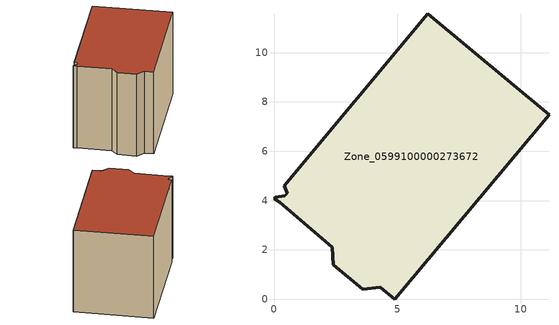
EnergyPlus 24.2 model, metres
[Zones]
Zone_0599100000273672
 floor ground (C_G): 0.04,4.13 0.44,4.18 0.54,4.3 0.42,4.59 6.24,11.57 11.15,7.48 4.9,0 4.31,0.49 3.59,0.4 2.4,1.4 2.36,2.11 0.23,3.92 0,4.08 z0
 wall outside (C_F): 2.4,1.4 3.59,0.4 4.31,0.49 4.9,0 11.15,7.48 6.24,11.57 0.42,4.59 0.54,4.3 0.44,4.18 0.04,4.13 0,4.08 0.23,3.92 2.36,2.11 2.4,1.4 z0:7.32
 roof outside (C_R): 0.54,4.3 0.44,4.18 0.04,4.13 0,4.08 0.23,3.92 2.36,2.11 2.4,1.4 3.59,0.4 4.31,0.49 4.9,0 11.15,7.48 6.24,11.57 0.42,4.59 z7.32
[BUILDING]
Pand.0599100000273672: North Axis=0; Terrain=City; Loads Convergence Tolerance Value=0.04; Temperature Convergence Tolerance Value=0.4; Solar Distribution=FullExterior; Maximum Number of Warmup Days=25; Minimum Number of Warmup Days=1
[Site:Location]
Rotterdam.The.Hague.AP_ZH_NLD Design_Conditions: Latitude=51.96; Longitude=4.45; Time Zone=1; Elevation=-4.5
[SITE:GROUNDTEMPERATURE:BUILDINGSURFACE]
18, 18, 18, 18, 18, 18, 18, 18, 18, 18, 18, 18
[MATERIAL] Thermal Absorptance=0.9; Solar Absorptance=0.7; Visible Absorptance=0.7
Name | Roughness | Thickness | Conductivity | Density | Specific Heat
G.TC.1946 | MediumSmooth | 0.15 | 1 | 540 | 1210
F.TC.1946 | Rough | 0.3 | 0.857143 | 1920 | 840
R.TC.1946 | MediumRough | 0.2 | 0.909091 | 1500 | 1000
[CONSTRUCTION]
C_G: G.TC.1946
C_F: F.TC.1946
C_R: R.TC.1946
[ZONE]
Zone_0599100000273672: Type=1; Multiplier=1; Ceiling Height=Autocalculate; Volume=Autocalculate; Floor Area=autocalculate; Part of Total Floor Area=Yes
[ZONEINFILTRATION:DESIGNFLOWRATE]
Infil_Zone_0599100000273672: Zone or ZoneList or Space or SpaceList=Zone_0599100000273672; Schedule=AlwaysOn; Design Flow Rate Calculation Method=Flow/Area; Flow Rate per Floor Area=0.003; Constant Term Coefficient=1; Temperature Term Coefficient=0; Velocity Term Coefficient=0; Velocity Squared Term Coefficient=0
[HVACTEMPLATE:ZONE:IDEALLOADSAIRSYSTEM]
Zone_0599100000273672: Maximum Heating Supply Air Temperature=50; Minimum Cooling Supply Air Temperature=13; Maximum Heating Supply Air Humidity Ratio=0.0156; Minimum Cooling Supply Air Humidity Ratio=0.0077; Heating Limit=NoLimit; Cooling Limit=NoLimit; Dehumidification Control Type=ConstantSensibleHeatRatio; Cooling Sensible Heat Ratio=0.7; Dehumidification Setpoint=60; Humidification Control Type=None; Humidification Setpoint=30; Outdoor Air Method=None; Outdoor Air Flow Rate per Person=0.00944; Outdoor Air Flow Rate per Zone Floor Area=0; Outdoor Air Flow Rate per Zone=0; Demand Controlled Ventilation Type=None; Outdoor Air Economizer Type=NoEconomizer; Heat Recovery Type=None; Sensible Heat Recovery Effectiveness=0.7; Latent Heat Recovery Effectiveness=0.65
[ZONECONTROL:THERMOSTAT]
ThermostatControl_Zone_0599100000273672: Zone or ZoneList=Zone_0599100000273672; Control Type Schedule=DualSetpointControlType; Control 1=Thermostat_Zone_0599100000273672; Temperature Difference Between Cutout And Setpoint=0
[THERMOSTATSETPOINT:DUALSETPOINT]
Thermostat_Zone_0599100000273672: Heating Setpoint Temperature Schedule=HeatingSetpoint_Zone_0599100000273672; Cooling Setpoint Temperature Schedule=CoolingSetpoint_Zone_0599100000273672
[SCHEDULE:COMPACT]
HeatingSetpoint_Zone_0599100000273672: Through: 12/31, For: AllDays, Until: 24:00, 21
CoolingSetpoint_Zone_0599100000273672: Through: 12/31, For: AllDays, Until: 24:00, 24
DualSetpointControlType: Through: 12/31, For: AllDays, Until: 24:00, 4
AlwaysOn: Through: 12/31, For: AllDays, Until: 24:00, 1
